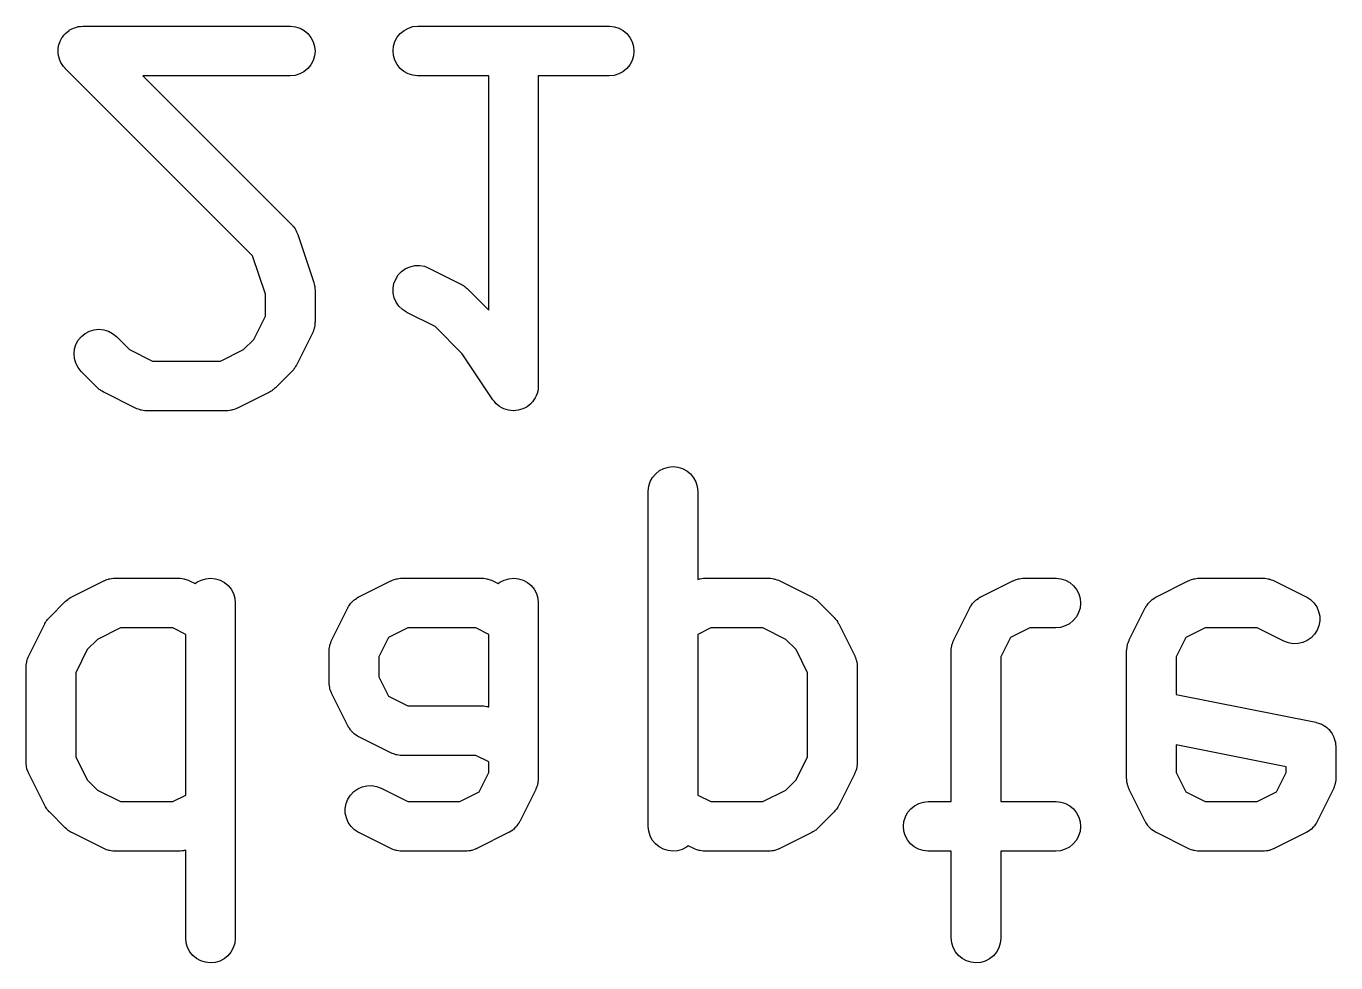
# Model space of a CAD drawing. Extents: x 0.43 to 2.76, y 0.4 to 1.03.
# Drawn here: x 1.3626 to 1.5704, y 0.5991 to 0.7477 of the extents above; entities that cross this region are included whole.
import ezdxf

# ---------------------------------------------------------------- set-up
doc = ezdxf.new("R2010")
doc.units = 0
doc.header["$MEASUREMENT"] = 0
doc.layers.add('BLACK', color=7, linetype='CONTINUOUS')

msp = doc.modelspace()

# ---------------------------------------------------------------- linework, layer by layer
at = {"layer": 'BLACK', "linetype": 'CONTINUOUS'}
for p, q in [((1.36834, 0.745958), (1.36859, 0.746254)), ((1.36859, 0.746254), (1.36882, 0.746538)), ((1.36882, 0.746538), (1.36883, 0.746542)), ((1.36883, 0.746548), (1.36913, 0.74679)), ((1.36883, 0.746542), (1.36883, 0.746548)), ((1.36913, 0.74679), (1.36942, 0.747024)), ((1.36942, 0.747027), (1.36943, 0.747031)), ((1.36942, 0.747024), (1.36942, 0.747027)), ((1.36943, 0.747031), (1.36976, 0.747207)), ((1.36976, 0.747207), (1.3701, 0.747385)), ((1.3701, 0.747387), (1.37011, 0.74739)), ((1.3701, 0.747385), (1.3701, 0.747387)), ((1.37011, 0.74739), (1.37047, 0.747497)), ((1.37047, 0.747497), (1.37083, 0.747607)), ((1.37083, 0.747607), (1.37084, 0.747607)), ((1.37084, 0.747609), (1.37122, 0.747645)), ((1.37084, 0.747607), (1.37084, 0.747609)), ((1.37122, 0.747645), (1.3716, 0.747682)), ((1.3716, 0.747682), (1.4045, 0.747682)), ((1.4045, 0.747682), (1.40455, 0.747681)), ((1.40455, 0.747681), (1.40532, 0.747596)), ((1.40532, 0.747596), (1.40605, 0.747363)), ((1.40605, 0.747363), (1.40672, 0.746993)), ((1.40672, 0.746993), (1.40731, 0.746499)), ((1.40731, 0.746499), (1.40779, 0.7459)), ((1.42148, 0.745946), (1.42197, 0.746538)), ((1.42197, 0.746538), (1.42257, 0.747024)), ((1.42257, 0.747024), (1.42325, 0.747385)), ((1.42325, 0.747385), (1.42398, 0.747607)), ((1.42398, 0.747607), (1.42475, 0.747682)), ((1.42475, 0.747682), (1.45512, 0.747682)), ((1.45512, 0.747682), (1.45517, 0.747681)), ((1.45517, 0.747681), (1.45594, 0.747596)), ((1.45594, 0.747596), (1.45667, 0.747363)), ((1.45667, 0.747363), (1.45734, 0.746993)), ((1.45734, 0.746993), (1.45793, 0.746499)), ((1.45793, 0.746499), (1.45841, 0.7459)), ((1.36766, 0.743786), (1.3677, 0.744149)), ((1.3677, 0.744149), (1.36774, 0.744536)), ((1.36774, 0.74455), (1.36785, 0.744902)), ((1.36774, 0.744543), (1.36774, 0.74455)), ((1.36774, 0.744536), (1.36774, 0.744543)), ((1.36785, 0.744902), (1.36797, 0.74527)), ((1.36797, 0.745283), (1.36815, 0.745613)), ((1.36797, 0.745276), (1.36797, 0.745283)), ((1.36797, 0.74527), (1.36797, 0.745276)), ((1.36815, 0.745613), (1.36833, 0.745946)), ((1.36833, 0.745946), (1.36834, 0.745951)), ((1.36834, 0.745951), (1.36834, 0.745958)), ((1.40779, 0.7459), (1.40815, 0.74522)), ((1.40815, 0.74522), (1.40837, 0.744482)), ((1.40837, 0.744482), (1.40844, 0.743717)), ((1.42081, 0.743772), (1.42089, 0.744536)), ((1.42089, 0.744536), (1.42112, 0.74527)), ((1.42112, 0.74527), (1.42148, 0.745946)), ((1.45841, 0.7459), (1.45877, 0.74522)), ((1.45877, 0.74522), (1.45898, 0.744482)), ((1.45898, 0.744482), (1.45905, 0.743717)), ((1.36766, 0.743779), (1.36766, 0.743786)), ((1.36766, 0.743772), (1.36766, 0.743779)), ((1.36769, 0.743387), (1.36766, 0.743772)), ((1.36773, 0.74302), (1.36769, 0.743387)), ((1.36773, 0.743014), (1.36773, 0.74302)), ((1.36773, 0.743007), (1.36773, 0.743014)), ((1.36784, 0.742645), (1.36773, 0.743007)), ((1.36794, 0.742283), (1.36784, 0.742645)), ((1.36794, 0.742276), (1.36794, 0.742283)), ((1.36795, 0.74227), (1.36794, 0.742276)), ((1.36812, 0.741941), (1.36795, 0.74227)), ((1.36829, 0.7416), (1.36812, 0.741941)), ((1.40813, 0.742219), (1.40776, 0.741543)), ((1.40835, 0.742953), (1.40813, 0.742219)), ((1.40844, 0.743717), (1.40835, 0.742953)), ((1.42088, 0.743007), (1.42081, 0.743772)), ((1.4211, 0.74227), (1.42088, 0.743007)), ((1.42145, 0.741589), (1.4211, 0.74227)), ((1.45875, 0.742219), (1.45838, 0.741543)), ((1.45897, 0.742953), (1.45875, 0.742219)), ((1.45905, 0.743717), (1.45897, 0.742953)), ((1.3683, 0.741595), (1.36829, 0.7416)), ((1.3683, 0.741589), (1.3683, 0.741595)), ((1.36854, 0.741298), (1.3683, 0.741589)), ((1.36877, 0.741), (1.36854, 0.741298)), ((1.36878, 0.740991), (1.36877, 0.741)), ((1.36878, 0.74099), (1.36878, 0.740991)), ((1.36881, 0.740961), (1.36878, 0.74099)), ((1.36878, 0.74099), (1.36878, 0.74099)), ((1.39853, 0.711247), (1.36881, 0.740961)), ((1.40526, 0.739883), (1.4045, 0.739808)), ((1.406, 0.740105), (1.40526, 0.739883)), ((1.40668, 0.740465), (1.406, 0.740105)), ((1.40727, 0.740951), (1.40668, 0.740465)), ((1.40776, 0.741543), (1.40727, 0.740951)), ((1.42193, 0.74099), (1.42145, 0.741589)), ((1.42252, 0.740496), (1.42193, 0.74099)), ((1.42319, 0.740126), (1.42252, 0.740496)), ((1.42393, 0.739894), (1.42319, 0.740126)), ((1.42469, 0.739808), (1.42393, 0.739894)), ((1.45588, 0.739883), (1.45512, 0.739808)), ((1.45662, 0.740105), (1.45588, 0.739883)), ((1.4573, 0.740465), (1.45662, 0.740105)), ((1.45789, 0.740951), (1.4573, 0.740465)), ((1.45838, 0.741543), (1.45789, 0.740951)), ((1.4045, 0.739808), (1.3811, 0.739808)), ((1.3811, 0.739808), (1.40475, 0.716157)), ((1.42475, 0.739808), (1.42469, 0.739808)), ((1.43599, 0.739808), (1.42475, 0.739808)), ((1.43599, 0.702631), (1.43599, 0.739808)), ((1.45512, 0.739808), (1.44387, 0.739808)), ((1.44387, 0.739808), (1.44387, 0.690595)), ((1.40475, 0.716157), (1.40479, 0.716118)), ((1.40479, 0.716118), (1.40486, 0.716028)), ((1.40486, 0.716028), (1.40495, 0.715948)), ((1.40495, 0.715948), (1.4051, 0.715728)), ((1.4051, 0.715728), (1.40527, 0.715518)), ((1.40527, 0.715518), (1.40532, 0.715415)), ((1.40532, 0.715415), (1.40539, 0.71532)), ((1.40539, 0.71532), (1.4055, 0.715074)), ((1.4055, 0.715074), (1.40562, 0.714836)), ((1.40562, 0.714836), (1.40566, 0.714724)), ((1.40566, 0.714724), (1.4057, 0.714618)), ((1.4057, 0.714618), (1.40823, 0.707026)), ((1.40056, 0.705142), (1.39853, 0.711247)), ((1.42165, 0.708213), (1.42218, 0.708768)), ((1.42218, 0.708768), (1.42281, 0.709209)), ((1.42281, 0.709209), (1.42351, 0.70952)), ((1.42351, 0.70952), (1.42426, 0.709688)), ((1.42426, 0.709688), (1.42503, 0.709707)), ((1.42503, 0.709707), (1.42579, 0.709577)), ((1.42579, 0.709577), (1.42651, 0.709302)), ((1.42651, 0.709302), (1.43157, 0.706771)), ((1.40823, 0.707026), (1.40825, 0.706973)), ((1.40825, 0.706973), (1.4083, 0.706757)), ((1.4083, 0.706757), (1.40836, 0.706545)), ((1.42082, 0.706094), (1.42096, 0.70685)), ((1.42096, 0.70685), (1.42124, 0.707566)), ((1.42124, 0.707566), (1.42165, 0.708213)), ((1.43157, 0.706771), (1.43162, 0.706746)), ((1.43162, 0.706746), (1.4318, 0.706626)), ((1.4318, 0.706626), (1.432, 0.706521)), ((1.40056, 0.701648), (1.40056, 0.705142)), ((1.40836, 0.706545), (1.40838, 0.706382)), ((1.40838, 0.706382), (1.40841, 0.706222)), ((1.40841, 0.706222), (1.40841, 0.706001)), ((1.40841, 0.706001), (1.40844, 0.705781)), ((1.40844, 0.705781), (1.40844, 0.700719)), ((1.42084, 0.705326), (1.42082, 0.706094)), ((1.421, 0.704575), (1.42084, 0.705326)), ((1.4213, 0.70387), (1.421, 0.704575)), ((1.432, 0.706521), (1.43212, 0.706417)), ((1.43212, 0.706417), (1.43226, 0.706328)), ((1.43226, 0.706328), (1.43242, 0.706174)), ((1.43242, 0.706174), (1.43259, 0.706034)), ((1.43259, 0.706034), (1.43599, 0.702631)), ((1.42174, 0.703238), (1.4213, 0.70387)), ((1.42229, 0.702702), (1.42174, 0.703238)), ((1.42294, 0.702284), (1.42229, 0.702702)), ((1.39873, 0.697989), (1.40056, 0.701648)), ((1.40842, 0.700433), (1.40838, 0.700168)), ((1.40843, 0.700664), (1.40842, 0.700549)), ((1.40842, 0.700549), (1.40842, 0.700433)), ((1.40844, 0.700719), (1.40843, 0.700664)), ((1.42299, 0.702259), (1.42294, 0.702284)), ((1.42748, 0.700014), (1.42299, 0.702259)), ((1.37087, 0.69787), (1.37136, 0.69846)), ((1.37136, 0.69846), (1.37196, 0.698944)), ((1.37196, 0.698944), (1.37264, 0.699302)), ((1.37264, 0.699302), (1.37338, 0.699522)), ((1.37338, 0.699522), (1.37414, 0.699594)), ((1.37414, 0.699594), (1.37491, 0.699516)), ((1.37491, 0.699516), (1.37564, 0.699292)), ((1.37564, 0.699292), (1.37632, 0.698929)), ((1.37632, 0.698929), (1.37691, 0.698441)), ((1.37691, 0.698441), (1.37899, 0.696362)), ((1.40802, 0.698958), (1.40549, 0.693896)), ((1.40806, 0.699066), (1.40802, 0.698958)), ((1.40812, 0.699168), (1.40806, 0.699066)), ((1.4082, 0.699424), (1.40812, 0.699168)), ((1.40829, 0.699676), (1.4082, 0.699424)), ((1.40831, 0.69979), (1.40829, 0.699676)), ((1.40835, 0.6999), (1.40831, 0.69979)), ((1.40838, 0.700168), (1.40835, 0.6999)), ((1.43181, 0.69568), (1.42748, 0.700014)), ((1.37019, 0.695698), (1.37027, 0.696462)), ((1.37027, 0.696462), (1.3705, 0.697195)), ((1.3705, 0.697195), (1.37087, 0.69787)), ((1.37899, 0.696362), (1.38265, 0.694532)), ((1.39345, 0.694532), (1.3971, 0.696362)), ((1.3971, 0.696362), (1.39873, 0.697989)), ((1.37026, 0.694933), (1.37019, 0.695698)), ((1.37047, 0.694195), (1.37026, 0.694933)), ((1.37083, 0.693513), (1.37047, 0.694195)), ((1.38265, 0.694532), (1.39345, 0.694532)), ((1.43666, 0.688411), (1.43181, 0.69568)), ((1.3713, 0.692912), (1.37083, 0.693513)), ((1.37134, 0.692873), (1.3713, 0.692912)), ((1.37387, 0.690342), (1.37134, 0.692873)), ((1.40475, 0.692873), (1.40222, 0.690342)), ((1.40489, 0.693044), (1.40475, 0.692873)), ((1.40505, 0.693203), (1.40489, 0.693044)), ((1.40513, 0.69334), (1.40505, 0.693203)), ((1.40524, 0.693467), (1.40513, 0.69334)), ((1.40534, 0.693662), (1.40524, 0.693467)), ((1.40546, 0.693847), (1.40534, 0.693662)), ((1.40549, 0.693896), (1.40546, 0.693847)), ((1.37404, 0.690202), (1.37387, 0.690342)), ((1.3742, 0.690048), (1.37404, 0.690202)), ((1.37434, 0.689958), (1.3742, 0.690048)), ((1.40185, 0.690014), (1.40171, 0.689926)), ((1.40201, 0.690166), (1.40185, 0.690014)), ((1.40218, 0.690304), (1.40201, 0.690166)), ((1.40222, 0.690342), (1.40218, 0.690304)), ((1.44382, 0.690155), (1.44378, 0.689783)), ((1.44387, 0.69054), (1.44382, 0.690155)), ((1.44387, 0.690595), (1.44387, 0.690547)), ((1.44387, 0.690547), (1.44387, 0.690546)), ((1.44387, 0.690546), (1.44387, 0.690546)), ((1.44387, 0.690546), (1.44387, 0.69054)), ((1.37447, 0.689854), (1.37434, 0.689958)), ((1.37466, 0.68975), (1.37447, 0.689854)), ((1.37485, 0.68963), (1.37466, 0.68975)), ((1.3749, 0.689605), (1.37485, 0.68963)), ((1.37996, 0.687074), (1.3749, 0.689605)), ((1.4012, 0.689605), (1.39614, 0.687074)), ((1.40138, 0.689722), (1.4012, 0.689605)), ((1.40158, 0.689824), (1.40138, 0.689722)), ((1.40171, 0.689926), (1.40158, 0.689824)), ((1.4369, 0.688106), (1.43666, 0.688411)), ((1.43714, 0.687821), (1.4369, 0.688106)), ((1.44295, 0.688091), (1.44269, 0.687786)), ((1.44318, 0.688371), (1.44295, 0.688091)), ((1.44336, 0.688707), (1.44318, 0.688376)), ((1.44318, 0.688376), (1.44318, 0.688374)), ((1.44318, 0.688374), (1.44318, 0.688371)), ((1.44355, 0.689044), (1.44336, 0.688707)), ((1.44366, 0.689399), (1.44355, 0.68905)), ((1.44355, 0.68905), (1.44355, 0.689047)), ((1.44355, 0.689047), (1.44355, 0.689044)), ((1.44378, 0.689777), (1.44366, 0.689399)), ((1.44378, 0.689783), (1.44378, 0.68978)), ((1.44378, 0.68978), (1.44378, 0.689777)), ((1.38007, 0.687032), (1.37996, 0.687074)), ((1.38017, 0.686976), (1.38007, 0.687032)), ((1.38043, 0.686895), (1.38017, 0.686976)), ((1.38068, 0.686799), (1.38043, 0.686895)), ((1.38079, 0.686779), (1.38068, 0.686799)), ((1.3809, 0.686744), (1.38079, 0.686779)), ((1.38117, 0.686714), (1.3809, 0.686744)), ((1.38143, 0.686668), (1.38117, 0.686714)), ((1.38155, 0.686671), (1.38143, 0.686668)), ((1.38166, 0.686658), (1.38155, 0.686671)), ((1.38172, 0.686658), (1.38166, 0.686658)), ((1.39437, 0.686658), (1.38172, 0.686658)), ((1.39449, 0.686669), (1.39437, 0.686658)), ((1.39461, 0.686665), (1.39449, 0.686669)), ((1.39487, 0.686707), (1.39461, 0.686665)), ((1.39514, 0.686733), (1.39487, 0.686707)), ((1.39525, 0.686767), (1.39514, 0.686733)), ((1.39536, 0.686785), (1.39525, 0.686767)), ((1.39562, 0.686877), (1.39536, 0.686785)), ((1.39587, 0.686955), (1.39562, 0.686877)), ((1.39598, 0.68701), (1.39587, 0.686955)), ((1.39609, 0.687049), (1.39598, 0.68701)), ((1.39614, 0.687074), (1.39609, 0.687049)), ((1.43714, 0.687819), (1.43714, 0.687821)), ((1.43714, 0.687817), (1.43714, 0.687819)), ((1.43744, 0.687568), (1.43714, 0.687817)), ((1.43773, 0.687331), (1.43744, 0.687568)), ((1.43773, 0.68733), (1.43773, 0.687331)), ((1.43773, 0.687328), (1.43773, 0.68733)), ((1.43807, 0.687147), (1.43773, 0.687328)), ((1.43841, 0.686966), (1.43807, 0.687147)), ((1.43841, 0.686965), (1.43841, 0.686966)), ((1.43841, 0.686963), (1.43841, 0.686965)), ((1.43877, 0.686853), (1.43841, 0.686963)), ((1.43914, 0.686738), (1.43877, 0.686853)), ((1.43915, 0.686737), (1.43914, 0.686738)), ((1.43914, 0.686738), (1.43914, 0.686738)), ((1.43952, 0.686699), (1.43915, 0.686737)), ((1.4399, 0.686658), (1.43952, 0.686699)), ((1.43991, 0.686658), (1.4399, 0.686658)), ((1.44029, 0.686693), (1.43991, 0.686658)), ((1.43991, 0.686658), (1.43991, 0.686658)), ((1.44067, 0.686728), (1.44029, 0.686693)), ((1.44068, 0.686729), (1.44067, 0.686729)), ((1.44067, 0.686729), (1.44067, 0.686728)), ((1.44105, 0.686839), (1.44068, 0.686729)), ((1.44141, 0.686945), (1.44105, 0.686839)), ((1.44178, 0.687141), (1.44141, 0.686947)), ((1.44141, 0.686947), (1.44141, 0.686946)), ((1.44141, 0.686946), (1.44141, 0.686945)), ((1.44209, 0.687301), (1.44178, 0.687141)), ((1.44242, 0.687568), (1.44209, 0.687304)), ((1.44209, 0.687304), (1.44209, 0.687302)), ((1.44209, 0.687302), (1.44209, 0.687301)), ((1.44269, 0.687782), (1.44242, 0.687568)), ((1.44269, 0.687786), (1.44269, 0.687784)), ((1.44269, 0.687784), (1.44269, 0.687782)), ((1.46308, 0.677157), (1.46377, 0.677513)), ((1.46377, 0.677513), (1.4645, 0.67773)), ((1.4645, 0.67773), (1.46527, 0.6778)), ((1.46527, 0.6778), (1.46603, 0.677719)), ((1.46603, 0.677719), (1.46677, 0.677492)), ((1.46162, 0.675414), (1.46199, 0.676087)), ((1.46199, 0.676087), (1.46249, 0.676676)), ((1.46249, 0.676676), (1.46308, 0.677157)), ((1.46677, 0.677492), (1.46744, 0.677127)), ((1.46744, 0.677127), (1.46803, 0.676637)), ((1.46803, 0.676637), (1.46852, 0.676041)), ((1.46852, 0.676041), (1.46888, 0.675363)), ((1.4613, 0.673918), (1.46139, 0.674681)), ((1.4613, 0.673863), (1.4613, 0.673918)), ((1.4613, 0.620713), (1.4613, 0.673863)), ((1.46139, 0.674681), (1.46162, 0.675414)), ((1.46888, 0.675363), (1.4691, 0.674627)), ((1.4691, 0.674627), (1.46918, 0.673863)), ((1.46918, 0.673863), (1.46918, 0.659907)), ((1.36984, 0.657137), (1.3749, 0.659668)), ((1.3749, 0.659668), (1.37495, 0.659692)), ((1.37495, 0.659692), (1.37506, 0.659732)), ((1.37506, 0.659732), (1.37516, 0.659786)), ((1.37516, 0.659786), (1.37542, 0.659864)), ((1.37542, 0.659864), (1.37567, 0.659957)), ((1.37567, 0.659957), (1.37578, 0.659975)), ((1.37578, 0.659975), (1.37589, 0.660008)), ((1.37589, 0.660008), (1.37616, 0.660035)), ((1.37616, 0.660035), (1.37643, 0.660076)), ((1.37643, 0.660076), (1.37654, 0.660072)), ((1.37654, 0.660072), (1.37666, 0.660083)), ((1.37666, 0.660083), (1.38678, 0.660083)), ((1.38678, 0.660083), (1.38684, 0.660083)), ((1.38684, 0.660083), (1.38695, 0.66007)), ((1.38695, 0.66007), (1.38707, 0.660073)), ((1.38707, 0.660073), (1.38733, 0.660027)), ((1.38733, 0.660027), (1.3876, 0.659997)), ((1.3876, 0.659997), (1.38771, 0.659962)), ((1.38771, 0.659962), (1.38782, 0.659943)), ((1.38782, 0.659943), (1.38808, 0.659846)), ((1.38808, 0.659846), (1.38833, 0.659765)), ((1.38833, 0.659765), (1.38843, 0.659709)), ((1.38843, 0.659709), (1.38854, 0.659668)), ((1.38854, 0.659668), (1.38942, 0.659227)), ((1.38942, 0.659227), (1.38969, 0.659441)), ((1.38969, 0.659441), (1.39037, 0.659797)), ((1.39037, 0.659797), (1.39111, 0.660014)), ((1.39111, 0.660014), (1.39187, 0.660083)), ((1.39187, 0.660083), (1.39264, 0.660003)), ((1.39264, 0.660003), (1.39337, 0.659776)), ((1.39337, 0.659776), (1.39405, 0.65941)), ((1.39405, 0.65941), (1.39464, 0.65892)), ((1.39464, 0.65892), (1.39512, 0.658325)), ((1.41539, 0.657137), (1.42045, 0.659668)), ((1.42045, 0.659668), (1.4205, 0.659692)), ((1.4205, 0.659692), (1.42061, 0.659732)), ((1.42061, 0.659732), (1.42071, 0.659786)), ((1.42071, 0.659786), (1.42097, 0.659864)), ((1.42097, 0.659864), (1.42122, 0.659957)), ((1.42122, 0.659957), (1.42134, 0.659975)), ((1.42134, 0.659975), (1.42145, 0.660008)), ((1.42145, 0.660008), (1.42172, 0.660035)), ((1.42172, 0.660035), (1.42198, 0.660076)), ((1.42198, 0.660076), (1.4221, 0.660072)), ((1.4221, 0.660072), (1.42221, 0.660083)), ((1.42221, 0.660083), (1.43487, 0.660083)), ((1.43487, 0.660083), (1.43492, 0.660083)), ((1.43492, 0.660083), (1.43504, 0.66007)), ((1.43504, 0.66007), (1.43516, 0.660073)), ((1.43516, 0.660073), (1.43542, 0.660027)), ((1.43542, 0.660027), (1.43569, 0.659997)), ((1.43569, 0.659997), (1.4358, 0.659962)), ((1.4358, 0.659962), (1.43591, 0.659943)), ((1.43591, 0.659943), (1.43616, 0.659846)), ((1.43616, 0.659846), (1.43642, 0.659765)), ((1.43642, 0.659765), (1.43652, 0.659709)), ((1.43652, 0.659709), (1.43663, 0.659668)), ((1.43663, 0.659668), (1.43751, 0.659227)), ((1.43751, 0.659227), (1.43778, 0.659441)), ((1.43778, 0.659441), (1.43846, 0.659797)), ((1.43846, 0.659797), (1.43919, 0.660014)), ((1.43919, 0.660014), (1.43996, 0.660083)), ((1.43996, 0.660083), (1.44072, 0.660003)), ((1.44072, 0.660003), (1.44146, 0.659776)), ((1.44146, 0.659776), (1.44213, 0.65941)), ((1.44213, 0.65941), (1.44272, 0.65892)), ((1.44272, 0.65892), (1.44321, 0.658325)), ((1.46918, 0.659907), (1.46931, 0.659957)), ((1.46931, 0.659957), (1.46943, 0.659975)), ((1.46943, 0.659975), (1.46954, 0.660008)), ((1.46954, 0.660008), (1.46981, 0.660035)), ((1.46981, 0.660035), (1.47007, 0.660076)), ((1.47007, 0.660076), (1.47019, 0.660072)), ((1.47019, 0.660072), (1.4703, 0.660083)), ((1.4703, 0.660083), (1.48043, 0.660083)), ((1.48043, 0.660083), (1.48048, 0.660083)), ((1.48048, 0.660083), (1.4806, 0.66007)), ((1.4806, 0.66007), (1.48071, 0.660073)), ((1.48071, 0.660073), (1.48098, 0.660027)), ((1.48098, 0.660027), (1.48124, 0.659997)), ((1.48124, 0.659997), (1.48136, 0.659962)), ((1.48136, 0.659962), (1.48147, 0.659943)), ((1.48147, 0.659943), (1.48172, 0.659846)), ((1.48172, 0.659846), (1.48198, 0.659765)), ((1.48198, 0.659765), (1.48208, 0.659709)), ((1.48208, 0.659709), (1.48219, 0.659668)), ((1.48219, 0.659668), (1.48725, 0.657137)), ((1.5141, 0.657137), (1.51916, 0.659668)), ((1.51916, 0.659668), (1.51921, 0.659692)), ((1.51921, 0.659692), (1.51932, 0.659732)), ((1.51932, 0.659732), (1.51942, 0.659786)), ((1.51942, 0.659786), (1.51968, 0.659864)), ((1.51968, 0.659864), (1.51993, 0.659957)), ((1.51993, 0.659957), (1.52005, 0.659975)), ((1.52005, 0.659975), (1.52016, 0.660008)), ((1.52016, 0.660008), (1.52042, 0.660035)), ((1.52042, 0.660035), (1.52069, 0.660076)), ((1.52069, 0.660076), (1.52081, 0.660072)), ((1.52081, 0.660072), (1.52092, 0.660083)), ((1.52092, 0.660083), (1.52598, 0.660083)), ((1.52598, 0.660083), (1.52604, 0.660083)), ((1.52604, 0.660083), (1.5268, 0.659997)), ((1.5268, 0.659997), (1.52753, 0.659765)), ((1.52753, 0.659765), (1.52821, 0.659395)), ((1.52821, 0.659395), (1.5288, 0.658901)), ((1.5288, 0.658901), (1.52928, 0.658302)), ((1.54194, 0.657137), (1.547, 0.659668)), ((1.547, 0.659668), (1.54705, 0.659692)), ((1.54705, 0.659692), (1.54716, 0.659732)), ((1.54716, 0.659732), (1.54726, 0.659786)), ((1.54726, 0.659786), (1.54752, 0.659864)), ((1.54752, 0.659864), (1.54777, 0.659957)), ((1.54777, 0.659957), (1.54789, 0.659975)), ((1.54789, 0.659975), (1.548, 0.660008)), ((1.548, 0.660008), (1.54826, 0.660035)), ((1.54826, 0.660035), (1.54853, 0.660076)), ((1.54853, 0.660076), (1.54865, 0.660072)), ((1.54865, 0.660072), (1.54876, 0.660083)), ((1.54876, 0.660083), (1.55889, 0.660083)), ((1.55889, 0.660083), (1.55894, 0.660083)), ((1.55894, 0.660083), (1.55906, 0.66007)), ((1.55906, 0.66007), (1.55917, 0.660073)), ((1.55917, 0.660073), (1.55944, 0.660027)), ((1.55944, 0.660027), (1.5597, 0.659997)), ((1.5597, 0.659997), (1.55981, 0.659962)), ((1.55981, 0.659962), (1.55993, 0.659943)), ((1.55993, 0.659943), (1.56018, 0.659846)), ((1.56018, 0.659846), (1.56044, 0.659765)), ((1.56044, 0.659765), (1.56054, 0.659709)), ((1.56054, 0.659709), (1.56065, 0.659668)), ((1.56065, 0.659668), (1.56571, 0.657137)), ((1.36902, 0.656576), (1.36919, 0.656728)), ((1.36919, 0.656728), (1.36932, 0.656815)), ((1.36932, 0.656815), (1.36945, 0.656917)), ((1.36945, 0.656917), (1.36965, 0.657019)), ((1.36965, 0.657019), (1.36984, 0.657137)), ((1.39512, 0.658325), (1.39548, 0.657647)), ((1.39548, 0.657647), (1.39571, 0.656911)), ((1.39571, 0.656911), (1.39578, 0.656146)), ((1.41468, 0.656669), (1.41474, 0.656728)), ((1.41474, 0.656728), (1.415, 0.656887)), ((1.415, 0.656887), (1.41524, 0.657058)), ((1.41524, 0.657058), (1.41532, 0.657091)), ((1.41532, 0.657091), (1.41539, 0.657137)), ((1.44321, 0.658325), (1.44357, 0.657647)), ((1.44357, 0.657647), (1.44379, 0.656911)), ((1.44379, 0.656911), (1.44387, 0.656146)), ((1.48725, 0.657137), (1.4873, 0.657112)), ((1.4873, 0.657112), (1.48748, 0.656992)), ((1.48748, 0.656992), (1.48768, 0.656887)), ((1.48768, 0.656887), (1.48781, 0.656783)), ((1.48781, 0.656783), (1.48794, 0.656694)), ((1.51339, 0.656669), (1.51345, 0.656728)), ((1.51345, 0.656728), (1.5137, 0.656887)), ((1.5137, 0.656887), (1.51395, 0.657058)), ((1.51395, 0.657058), (1.51403, 0.657091)), ((1.51403, 0.657091), (1.5141, 0.657137)), ((1.52928, 0.658302), (1.52963, 0.657621)), ((1.52963, 0.657621), (1.52985, 0.656884)), ((1.52985, 0.656884), (1.52992, 0.656119)), ((1.54123, 0.656669), (1.54129, 0.656728)), ((1.54129, 0.656728), (1.54154, 0.656887)), ((1.54154, 0.656887), (1.54179, 0.657058)), ((1.54179, 0.657058), (1.54187, 0.657091)), ((1.54187, 0.657091), (1.54194, 0.657137)), ((1.56571, 0.657137), (1.56576, 0.657112)), ((1.56576, 0.657112), (1.5664, 0.656694)), ((1.36628, 0.653868), (1.36881, 0.656399)), ((1.36881, 0.656399), (1.36885, 0.656438)), ((1.36885, 0.656438), (1.36902, 0.656576)), ((1.39578, 0.656146), (1.39578, 0.602997)), ((1.4111, 0.650314), (1.41363, 0.655376)), ((1.41363, 0.655376), (1.41366, 0.655425)), ((1.41366, 0.655425), (1.4137, 0.655496)), ((1.4137, 0.655496), (1.41374, 0.655574)), ((1.41374, 0.655574), (1.41391, 0.655818)), ((1.41391, 0.655818), (1.41407, 0.65607)), ((1.41407, 0.65607), (1.41413, 0.656131)), ((1.41413, 0.656131), (1.41418, 0.6562)), ((1.41418, 0.6562), (1.4144, 0.656406)), ((1.4144, 0.656406), (1.41461, 0.656621)), ((1.41461, 0.656621), (1.41468, 0.656669)), ((1.44387, 0.656146), (1.44387, 0.628306)), ((1.48794, 0.656694), (1.4881, 0.65654)), ((1.4881, 0.65654), (1.48827, 0.656399)), ((1.48827, 0.656399), (1.4908, 0.653868)), ((1.50981, 0.650314), (1.51234, 0.655376)), ((1.51234, 0.655376), (1.51236, 0.655425)), ((1.51236, 0.655425), (1.51241, 0.655496)), ((1.51241, 0.655496), (1.51244, 0.655574)), ((1.51244, 0.655574), (1.51262, 0.655818)), ((1.51262, 0.655818), (1.51278, 0.65607)), ((1.51278, 0.65607), (1.51284, 0.656131)), ((1.51284, 0.656131), (1.51289, 0.6562)), ((1.51289, 0.6562), (1.51311, 0.656406)), ((1.51311, 0.656406), (1.51332, 0.656621)), ((1.51332, 0.656621), (1.51339, 0.656669)), ((1.52984, 0.655355), (1.52961, 0.654621)), ((1.52992, 0.656119), (1.52984, 0.655355)), ((1.53765, 0.650314), (1.54018, 0.655376)), ((1.54018, 0.655376), (1.5402, 0.655425)), ((1.5402, 0.655425), (1.54025, 0.655496)), ((1.54025, 0.655496), (1.54028, 0.655574)), ((1.54028, 0.655574), (1.54046, 0.655818)), ((1.54046, 0.655818), (1.54062, 0.65607)), ((1.54062, 0.65607), (1.54068, 0.656131)), ((1.54068, 0.656131), (1.54073, 0.6562)), ((1.54073, 0.6562), (1.54095, 0.656406)), ((1.54095, 0.656406), (1.54116, 0.656621)), ((1.54116, 0.656621), (1.54123, 0.656669)), ((1.5664, 0.656694), (1.56695, 0.656158)), ((1.56695, 0.656158), (1.56739, 0.655526)), ((1.56739, 0.655526), (1.56769, 0.654821)), ((1.56769, 0.654821), (1.56786, 0.65407)), ((1.36301, 0.647783), (1.36554, 0.652845)), ((1.36554, 0.652845), (1.36557, 0.652894)), ((1.36557, 0.652894), (1.36569, 0.653079)), ((1.36569, 0.653079), (1.36579, 0.653275)), ((1.36579, 0.653275), (1.3659, 0.653401)), ((1.3659, 0.653401), (1.36599, 0.653539)), ((1.36599, 0.653539), (1.36614, 0.653697)), ((1.36614, 0.653697), (1.36628, 0.653868)), ((1.4908, 0.653868), (1.49084, 0.653829)), ((1.49084, 0.653829), (1.49098, 0.653657)), ((1.49098, 0.653657), (1.49113, 0.653496)), ((1.49113, 0.653496), (1.49122, 0.653357)), ((1.49122, 0.653357), (1.49132, 0.653229)), ((1.49132, 0.653229), (1.49142, 0.653032)), ((1.49142, 0.653032), (1.49154, 0.652845)), ((1.49154, 0.652845), (1.49407, 0.647783)), ((1.52816, 0.652867), (1.52748, 0.652506)), ((1.52876, 0.653353), (1.52816, 0.652867)), ((1.52925, 0.653945), (1.52876, 0.653353)), ((1.52961, 0.654621), (1.52925, 0.653945)), ((1.56787, 0.653302), (1.56774, 0.652546)), ((1.56786, 0.65407), (1.56787, 0.653302)), ((1.37759, 0.652209), (1.37393, 0.65038)), ((1.38585, 0.652209), (1.37759, 0.652209)), ((1.38791, 0.651182), (1.38585, 0.652209)), ((1.38791, 0.625677), (1.38791, 0.651182)), ((1.42009, 0.650681), (1.41856, 0.647624)), ((1.42314, 0.652209), (1.42009, 0.650681)), ((1.43394, 0.652209), (1.42314, 0.652209)), ((1.43599, 0.651182), (1.43394, 0.652209)), ((1.43599, 0.639664), (1.43599, 0.651182)), ((1.47123, 0.652209), (1.46918, 0.651182)), ((1.46918, 0.651182), (1.46918, 0.625677)), ((1.4795, 0.652209), (1.47123, 0.652209)), ((1.48316, 0.65038), (1.4795, 0.652209)), ((1.51879, 0.650681), (1.51727, 0.647624)), ((1.52185, 0.652209), (1.51879, 0.650681)), ((1.52598, 0.652209), (1.52185, 0.652209)), ((1.52675, 0.652284), (1.52598, 0.652209)), ((1.52748, 0.652506), (1.52675, 0.652284)), ((1.54663, 0.650681), (1.54511, 0.647624)), ((1.54969, 0.652209), (1.54663, 0.650681)), ((1.55796, 0.652209), (1.54969, 0.652209)), ((1.56219, 0.650094), (1.55796, 0.652209)), ((1.56651, 0.650628), (1.56588, 0.650187)), ((1.56704, 0.651183), (1.56651, 0.650628)), ((1.56746, 0.65183), (1.56704, 0.651183)), ((1.56774, 0.652546), (1.56746, 0.65183)), ((1.3723, 0.648752), (1.37047, 0.645093)), ((1.37393, 0.65038), (1.3723, 0.648752)), ((1.41069, 0.648608), (1.4107, 0.648724)), ((1.41069, 0.648553), (1.41069, 0.648608)), ((1.41069, 0.643492), (1.41069, 0.648553)), ((1.4107, 0.648839), (1.41074, 0.649105)), ((1.4107, 0.648724), (1.4107, 0.648839)), ((1.41074, 0.649105), (1.41077, 0.649372)), ((1.41077, 0.649372), (1.41081, 0.649482)), ((1.41081, 0.649482), (1.41083, 0.649597)), ((1.41083, 0.649597), (1.41092, 0.649848)), ((1.41092, 0.649848), (1.411, 0.650104)), ((1.411, 0.650104), (1.41106, 0.650206)), ((1.41106, 0.650206), (1.4111, 0.650314)), ((1.48478, 0.648752), (1.48316, 0.65038)), ((1.48661, 0.645093), (1.48478, 0.648752)), ((1.50939, 0.648608), (1.5094, 0.648724)), ((1.50939, 0.648553), (1.50939, 0.648608)), ((1.50939, 0.62465), (1.50939, 0.648553)), ((1.5094, 0.648839), (1.50945, 0.649105)), ((1.5094, 0.648724), (1.5094, 0.648839)), ((1.50945, 0.649105), (1.50948, 0.649372)), ((1.50948, 0.649372), (1.50951, 0.649482)), ((1.50951, 0.649482), (1.50953, 0.649597)), ((1.50953, 0.649597), (1.50963, 0.649848)), ((1.50963, 0.649848), (1.50971, 0.650104)), ((1.50971, 0.650104), (1.50977, 0.650206)), ((1.50977, 0.650206), (1.50981, 0.650314)), ((1.53723, 0.648608), (1.53724, 0.648724)), ((1.53723, 0.648553), (1.53723, 0.648608)), ((1.53723, 0.628306), (1.53723, 0.648553)), ((1.53724, 0.648839), (1.53729, 0.649105)), ((1.53724, 0.648724), (1.53724, 0.648839)), ((1.53729, 0.649105), (1.53732, 0.649372)), ((1.53732, 0.649372), (1.53735, 0.649482)), ((1.53735, 0.649482), (1.53737, 0.649597)), ((1.53737, 0.649597), (1.53747, 0.649848)), ((1.53747, 0.649848), (1.53755, 0.650104)), ((1.53755, 0.650104), (1.53761, 0.650206)), ((1.53761, 0.650206), (1.53765, 0.650314)), ((1.5629, 0.649819), (1.56219, 0.650094)), ((1.56366, 0.649689), (1.5629, 0.649819)), ((1.56443, 0.649708), (1.56366, 0.649689)), ((1.56518, 0.649876), (1.56443, 0.649708)), ((1.56588, 0.650187), (1.56518, 0.649876)), ((1.36261, 0.646309), (1.36265, 0.646574)), ((1.36265, 0.646574), (1.36268, 0.646841)), ((1.36268, 0.646841), (1.36272, 0.646951)), ((1.36272, 0.646951), (1.36274, 0.647066)), ((1.36274, 0.647066), (1.36283, 0.647317)), ((1.36283, 0.647317), (1.36292, 0.647573)), ((1.36292, 0.647573), (1.36297, 0.647675)), ((1.36297, 0.647675), (1.36301, 0.647783)), ((1.41856, 0.647624), (1.41856, 0.644421)), ((1.49407, 0.647783), (1.4941, 0.647734)), ((1.4941, 0.647734), (1.49414, 0.647625)), ((1.49414, 0.647625), (1.49419, 0.647523)), ((1.49419, 0.647523), (1.49427, 0.647265)), ((1.49427, 0.647265), (1.49436, 0.647013)), ((1.49436, 0.647013), (1.49438, 0.646898)), ((1.49438, 0.646898), (1.49441, 0.646787)), ((1.49441, 0.646787), (1.49444, 0.646519)), ((1.49444, 0.646519), (1.49448, 0.646254)), ((1.51727, 0.647624), (1.51727, 0.62465)), ((1.54511, 0.647624), (1.54511, 0.641657)), ((1.3626, 0.646077), (1.36261, 0.646193)), ((1.3626, 0.646023), (1.3626, 0.646077)), ((1.3626, 0.630837), (1.3626, 0.646023)), ((1.36261, 0.646193), (1.36261, 0.646309)), ((1.37047, 0.645093), (1.37047, 0.631766)), ((1.41856, 0.644421), (1.42009, 0.641364)), ((1.48661, 0.631766), (1.48661, 0.645093)), ((1.49448, 0.646254), (1.49448, 0.646138)), ((1.49448, 0.646138), (1.49449, 0.646023)), ((1.49449, 0.646023), (1.49449, 0.630837)), ((1.4107, 0.643376), (1.41069, 0.643492)), ((1.41069, 0.64326), (1.4107, 0.643376)), ((1.41073, 0.642995), (1.41069, 0.64326)), ((1.41076, 0.642727), (1.41073, 0.642995)), ((1.41079, 0.642616), (1.41076, 0.642727)), ((1.41081, 0.642501), (1.41079, 0.642616)), ((1.4109, 0.642249), (1.41081, 0.642501)), ((1.41098, 0.641991), (1.4109, 0.642249)), ((1.41104, 0.641889), (1.41098, 0.641991)), ((1.41108, 0.64178), (1.41104, 0.641889)), ((1.4111, 0.641731), (1.41108, 0.64178)), ((1.41363, 0.636669), (1.4111, 0.641731)), ((1.42009, 0.641364), (1.42314, 0.639836)), ((1.54511, 0.641657), (1.56725, 0.637228)), ((1.42314, 0.639836), (1.43487, 0.639836)), ((1.43487, 0.639836), (1.43492, 0.639835)), ((1.43492, 0.639835), (1.43504, 0.639822)), ((1.43504, 0.639822), (1.43516, 0.639825)), ((1.43516, 0.639825), (1.43542, 0.63978)), ((1.43542, 0.63978), (1.43569, 0.63975)), ((1.43569, 0.63975), (1.4358, 0.639715)), ((1.4358, 0.639715), (1.43591, 0.639695)), ((1.43591, 0.639695), (1.43599, 0.639664)), ((1.41368, 0.636597), (1.41363, 0.636669)), ((1.41371, 0.636519), (1.41368, 0.636597)), ((1.41388, 0.636273), (1.41371, 0.636519)), ((1.41404, 0.636019), (1.41388, 0.636273)), ((1.4141, 0.635957), (1.41404, 0.636019)), ((1.41415, 0.635887), (1.4141, 0.635957)), ((1.56725, 0.637228), (1.56727, 0.637225)), ((1.56727, 0.637225), (1.56727, 0.637224)), ((1.56727, 0.637224), (1.56727, 0.637224)), ((1.56727, 0.637224), (1.5673, 0.637217)), ((1.5673, 0.637217), (1.56765, 0.637106)), ((1.56765, 0.637106), (1.568, 0.636997)), ((1.568, 0.636997), (1.56802, 0.636989)), ((1.56802, 0.636989), (1.56804, 0.636984)), ((1.56804, 0.636984), (1.56836, 0.636806)), ((1.56836, 0.636806), (1.56868, 0.636632)), ((1.56868, 0.636632), (1.56869, 0.636621)), ((1.56869, 0.636621), (1.56871, 0.636612)), ((1.56871, 0.636612), (1.56899, 0.636375)), ((1.56899, 0.636375), (1.56927, 0.636142)), ((1.56927, 0.636142), (1.56928, 0.636128)), ((1.56928, 0.636128), (1.5693, 0.636117)), ((1.5693, 0.636117), (1.56952, 0.635832)), ((1.41436, 0.635678), (1.41415, 0.635887)), ((1.41457, 0.63546), (1.41436, 0.635678)), ((1.41464, 0.635411), (1.41457, 0.63546)), ((1.4147, 0.635351), (1.41464, 0.635411)), ((1.41495, 0.635188), (1.4147, 0.635351)), ((1.41519, 0.635015), (1.41495, 0.635188)), ((1.41527, 0.63498), (1.41519, 0.635015)), ((1.41534, 0.634933), (1.41527, 0.63498)), ((1.41539, 0.634908), (1.41534, 0.634933)), ((1.42045, 0.632377), (1.41539, 0.634908)), ((1.56952, 0.635832), (1.56976, 0.635547)), ((1.56976, 0.635547), (1.56977, 0.635531)), ((1.56977, 0.635531), (1.56978, 0.635517)), ((1.56978, 0.635517), (1.56994, 0.635196)), ((1.56994, 0.635196), (1.57012, 0.634868)), ((1.57012, 0.634868), (1.57012, 0.634851)), ((1.57012, 0.634851), (1.57013, 0.634836)), ((1.57013, 0.634836), (1.57023, 0.634489)), ((1.57023, 0.634489), (1.57034, 0.634133)), ((1.57034, 0.634133), (1.57034, 0.634115)), ((1.57034, 0.634115), (1.57035, 0.634098)), ((1.57035, 0.634098), (1.57038, 0.633735)), ((1.42056, 0.632336), (1.42045, 0.632377)), ((1.42066, 0.63228), (1.42056, 0.632336)), ((1.42092, 0.632199), (1.42066, 0.63228)), ((1.42117, 0.632102), (1.42092, 0.632199)), ((1.42129, 0.632083), (1.42117, 0.632102)), ((1.4214, 0.632048), (1.42129, 0.632083)), ((1.42166, 0.632018), (1.4214, 0.632048)), ((1.42193, 0.631972), (1.42166, 0.632018)), ((1.42204, 0.631975), (1.42193, 0.631972)), ((1.42216, 0.631962), (1.42204, 0.631975)), ((1.42221, 0.631962), (1.42216, 0.631962)), ((1.43394, 0.631962), (1.42221, 0.631962)), ((1.43599, 0.630935), (1.43394, 0.631962)), ((1.56254, 0.63014), (1.54511, 0.633627)), ((1.54511, 0.633627), (1.54511, 0.629235)), ((1.57038, 0.633735), (1.57042, 0.633368)), ((1.57042, 0.633368), (1.57042, 0.628306)), ((1.36261, 0.630722), (1.3626, 0.630837)), ((1.3626, 0.630606), (1.36261, 0.630722)), ((1.36265, 0.63034), (1.3626, 0.630606)), ((1.36267, 0.630072), (1.36265, 0.63034)), ((1.36271, 0.629961), (1.36267, 0.630072)), ((1.36272, 0.629847), (1.36271, 0.629961)), ((1.36282, 0.629595), (1.36272, 0.629847)), ((1.37047, 0.631766), (1.3723, 0.628107)), ((1.43599, 0.629235), (1.43599, 0.630935)), ((1.48478, 0.628107), (1.48661, 0.631766)), ((1.49435, 0.629794), (1.49425, 0.629542)), ((1.49437, 0.629908), (1.49435, 0.629794)), ((1.4944, 0.630018), (1.49437, 0.629908)), ((1.49443, 0.630286), (1.4944, 0.630018)), ((1.49448, 0.630551), (1.49443, 0.630286)), ((1.49449, 0.630782), (1.49447, 0.630667)), ((1.49447, 0.630667), (1.49448, 0.630551)), ((1.49449, 0.630837), (1.49449, 0.630782)), ((1.56254, 0.629235), (1.56254, 0.63014)), ((1.36289, 0.629337), (1.36282, 0.629595)), ((1.36295, 0.629234), (1.36289, 0.629337)), ((1.36299, 0.629126), (1.36295, 0.629234)), ((1.36301, 0.629076), (1.36299, 0.629126)), ((1.36554, 0.624014), (1.36301, 0.629076)), ((1.3723, 0.628107), (1.37393, 0.62648)), ((1.43447, 0.626179), (1.43599, 0.629235)), ((1.44381, 0.627755), (1.44378, 0.627487)), ((1.44386, 0.62802), (1.44381, 0.627755)), ((1.44387, 0.628251), (1.44386, 0.628136)), ((1.44386, 0.628136), (1.44386, 0.62802)), ((1.44387, 0.628306), (1.44387, 0.628251)), ((1.48316, 0.62648), (1.48478, 0.628107)), ((1.49407, 0.629076), (1.49154, 0.624014)), ((1.49411, 0.629184), (1.49407, 0.629076)), ((1.49417, 0.629286), (1.49411, 0.629184)), ((1.49425, 0.629542), (1.49417, 0.629286)), ((1.53724, 0.628191), (1.53723, 0.628306)), ((1.53724, 0.628075), (1.53724, 0.628191)), ((1.53728, 0.627809), (1.53724, 0.628075)), ((1.53731, 0.627541), (1.53728, 0.627809)), ((1.54511, 0.629235), (1.54663, 0.626179)), ((1.56101, 0.626179), (1.56254, 0.629235)), ((1.57036, 0.627755), (1.57033, 0.627487)), ((1.5704, 0.62802), (1.57036, 0.627755)), ((1.57041, 0.628251), (1.5704, 0.628136)), ((1.5704, 0.628136), (1.5704, 0.62802)), ((1.57042, 0.628306), (1.57041, 0.628251)), ((1.37393, 0.62648), (1.37759, 0.62465)), ((1.38585, 0.62465), (1.38791, 0.625677)), ((1.41364, 0.625029), (1.41406, 0.625677)), ((1.41406, 0.625677), (1.41459, 0.626232)), ((1.41459, 0.626232), (1.41522, 0.626673)), ((1.41522, 0.626673), (1.41592, 0.626983)), ((1.41592, 0.626983), (1.41667, 0.627151)), ((1.41667, 0.627151), (1.41744, 0.627171)), ((1.41744, 0.627171), (1.4182, 0.62704)), ((1.4182, 0.62704), (1.41891, 0.626765)), ((1.41891, 0.626765), (1.42314, 0.62465)), ((1.43141, 0.62465), (1.43447, 0.626179)), ((1.44345, 0.626545), (1.44092, 0.621483)), ((1.44349, 0.626653), (1.44345, 0.626545)), ((1.44355, 0.626755), (1.44349, 0.626653)), ((1.44363, 0.627012), (1.44355, 0.626755)), ((1.44373, 0.627263), (1.44363, 0.627012)), ((1.44375, 0.627377), (1.44373, 0.627263)), ((1.44378, 0.627487), (1.44375, 0.627377)), ((1.46918, 0.625677), (1.47123, 0.62465)), ((1.4795, 0.62465), (1.48316, 0.62648)), ((1.53734, 0.62743), (1.53731, 0.627541)), ((1.53736, 0.627316), (1.53734, 0.62743)), ((1.53745, 0.627064), (1.53736, 0.627316)), ((1.53753, 0.626806), (1.53745, 0.627064)), ((1.53758, 0.626703), (1.53753, 0.626806)), ((1.53762, 0.626595), (1.53758, 0.626703)), ((1.53765, 0.626545), (1.53762, 0.626595)), ((1.54018, 0.621483), (1.53765, 0.626545)), ((1.54663, 0.626179), (1.54969, 0.62465)), ((1.55796, 0.62465), (1.56101, 0.626179)), ((1.57, 0.626545), (1.56747, 0.621483)), ((1.57004, 0.626653), (1.57, 0.626545)), ((1.5701, 0.626755), (1.57004, 0.626653)), ((1.57018, 0.627012), (1.5701, 0.626755)), ((1.57027, 0.627263), (1.57018, 0.627012)), ((1.57029, 0.627377), (1.57027, 0.627263)), ((1.57033, 0.627487), (1.57029, 0.627377)), ((1.36566, 0.623827), (1.36554, 0.624014)), ((1.36576, 0.623631), (1.36566, 0.623827)), ((1.36587, 0.623502), (1.36576, 0.623631)), ((1.36595, 0.623364), (1.36587, 0.623502)), ((1.37759, 0.62465), (1.38585, 0.62465)), ((1.41323, 0.623557), (1.41336, 0.624314)), ((1.41324, 0.622789), (1.41323, 0.623557)), ((1.41336, 0.624314), (1.41364, 0.625029)), ((1.42314, 0.62465), (1.43141, 0.62465)), ((1.47123, 0.62465), (1.4795, 0.62465)), ((1.49129, 0.623585), (1.49119, 0.623458)), ((1.4914, 0.62378), (1.49129, 0.623585)), ((1.49152, 0.623965), (1.4914, 0.62378)), ((1.49154, 0.624014), (1.49152, 0.623965)), ((1.50247, 0.622915), (1.50296, 0.623507)), ((1.50296, 0.623507), (1.50356, 0.623992)), ((1.50356, 0.623992), (1.50424, 0.624353)), ((1.50424, 0.624353), (1.50497, 0.624575)), ((1.50497, 0.624575), (1.50574, 0.62465)), ((1.50574, 0.62465), (1.50939, 0.62465)), ((1.51727, 0.62465), (1.52598, 0.62465)), ((1.52598, 0.62465), (1.52604, 0.62465)), ((1.52604, 0.62465), (1.5268, 0.624564)), ((1.5268, 0.624564), (1.52753, 0.624332)), ((1.52753, 0.624332), (1.52821, 0.623962)), ((1.52821, 0.623962), (1.5288, 0.623468)), ((1.5288, 0.623468), (1.52928, 0.622869)), ((1.54969, 0.62465), (1.55796, 0.62465)), ((1.3661, 0.623203), (1.36595, 0.623364)), ((1.36624, 0.62303), (1.3661, 0.623203)), ((1.36628, 0.622991), (1.36624, 0.62303)), ((1.36881, 0.62046), (1.36628, 0.622991)), ((1.41341, 0.622038), (1.41324, 0.622789)), ((1.41371, 0.621333), (1.41341, 0.622038)), ((1.4409, 0.621434), (1.44085, 0.621363)), ((1.44092, 0.621483), (1.4409, 0.621434)), ((1.4908, 0.622991), (1.48827, 0.62046)), ((1.49094, 0.623162), (1.4908, 0.622991)), ((1.4911, 0.623321), (1.49094, 0.623162)), ((1.49119, 0.623458), (1.4911, 0.623321)), ((1.5018, 0.620741), (1.50188, 0.621505)), ((1.50188, 0.621505), (1.50211, 0.622239)), ((1.50211, 0.622239), (1.50247, 0.622915)), ((1.52928, 0.622869), (1.52963, 0.622188)), ((1.52963, 0.622188), (1.52985, 0.621451)), ((1.52985, 0.621451), (1.52992, 0.620686)), ((1.54022, 0.621411), (1.54018, 0.621483)), ((1.54026, 0.621333), (1.54022, 0.621411)), ((1.56744, 0.621434), (1.5674, 0.621363)), ((1.56747, 0.621483), (1.56744, 0.621434)), ((1.36898, 0.62032), (1.36881, 0.62046)), ((1.36914, 0.620166), (1.36898, 0.62032)), ((1.36928, 0.620077), (1.36914, 0.620166)), ((1.36941, 0.619973), (1.36928, 0.620077)), ((1.3696, 0.619868), (1.36941, 0.619973)), ((1.36979, 0.619748), (1.3696, 0.619868)), ((1.36984, 0.619723), (1.36979, 0.619748)), ((1.3749, 0.617192), (1.36984, 0.619723)), ((1.41415, 0.620701), (1.41371, 0.621333)), ((1.4147, 0.620166), (1.41415, 0.620701)), ((1.41534, 0.619748), (1.4147, 0.620166)), ((1.41539, 0.619723), (1.41534, 0.619748)), ((1.42045, 0.617192), (1.41539, 0.619723)), ((1.43916, 0.619723), (1.4341, 0.617192)), ((1.43923, 0.619768), (1.43916, 0.619723)), ((1.43931, 0.619802), (1.43923, 0.619768)), ((1.43956, 0.619972), (1.43931, 0.619802)), ((1.43981, 0.620132), (1.43956, 0.619972)), ((1.43987, 0.62019), (1.43981, 0.620132)), ((1.43994, 0.620239), (1.43987, 0.62019)), ((1.44015, 0.620453), (1.43994, 0.620239)), ((1.44037, 0.620659), (1.44015, 0.620453)), ((1.44042, 0.620729), (1.44037, 0.620659)), ((1.44048, 0.62079), (1.44042, 0.620729)), ((1.44064, 0.621041), (1.44048, 0.62079)), ((1.44082, 0.621285), (1.44064, 0.621041)), ((1.44085, 0.621363), (1.44082, 0.621285)), ((1.46138, 0.619949), (1.4613, 0.620713)), ((1.4616, 0.619213), (1.46138, 0.619949)), ((1.48725, 0.619723), (1.48219, 0.617192)), ((1.48744, 0.61984), (1.48725, 0.619723)), ((1.48763, 0.619942), (1.48744, 0.61984)), ((1.48776, 0.620045), (1.48763, 0.619942)), ((1.4879, 0.620132), (1.48776, 0.620045)), ((1.48806, 0.620284), (1.4879, 0.620132)), ((1.48823, 0.620422), (1.48806, 0.620284)), ((1.48827, 0.62046), (1.48823, 0.620422)), ((1.50187, 0.619975), (1.5018, 0.620741)), ((1.50209, 0.619238), (1.50187, 0.619975)), ((1.52984, 0.619922), (1.52961, 0.619188)), ((1.52992, 0.620686), (1.52984, 0.619922)), ((1.54043, 0.621087), (1.54026, 0.621333)), ((1.54059, 0.620833), (1.54043, 0.621087)), ((1.54065, 0.620771), (1.54059, 0.620833)), ((1.54069, 0.620701), (1.54065, 0.620771)), ((1.54091, 0.620492), (1.54069, 0.620701)), ((1.54111, 0.620274), (1.54091, 0.620492)), ((1.54118, 0.620225), (1.54111, 0.620274)), ((1.54125, 0.620166), (1.54118, 0.620225)), ((1.5415, 0.620002), (1.54125, 0.620166)), ((1.54174, 0.619829), (1.5415, 0.620002)), ((1.54182, 0.619794), (1.54174, 0.619829)), ((1.54189, 0.619748), (1.54182, 0.619794)), ((1.54194, 0.619723), (1.54189, 0.619748)), ((1.547, 0.617192), (1.54194, 0.619723)), ((1.56571, 0.619723), (1.56065, 0.617192)), ((1.56578, 0.619768), (1.56571, 0.619723)), ((1.56586, 0.619802), (1.56578, 0.619768)), ((1.5661, 0.619972), (1.56586, 0.619802)), ((1.56636, 0.620132), (1.5661, 0.619972)), ((1.56642, 0.62019), (1.56636, 0.620132)), ((1.56649, 0.620239), (1.56642, 0.62019)), ((1.5667, 0.620454), (1.56649, 0.620239)), ((1.56692, 0.620659), (1.5667, 0.620454)), ((1.56697, 0.620729), (1.56692, 0.620659)), ((1.56703, 0.62079), (1.56697, 0.620729)), ((1.56719, 0.621042), (1.56703, 0.62079)), ((1.56736, 0.621285), (1.56719, 0.621042)), ((1.5674, 0.621363), (1.56736, 0.621285)), ((1.46196, 0.618534), (1.4616, 0.619213)), ((1.46245, 0.617939), (1.46196, 0.618534)), ((1.46304, 0.617449), (1.46245, 0.617939)), ((1.46372, 0.617084), (1.46304, 0.617449)), ((1.4674, 0.617419), (1.46672, 0.617063)), ((1.46766, 0.617632), (1.4674, 0.617419)), ((1.46854, 0.617192), (1.46766, 0.617632)), ((1.50244, 0.618557), (1.50209, 0.619238)), ((1.50292, 0.617959), (1.50244, 0.618557)), ((1.50351, 0.617465), (1.50292, 0.617959)), ((1.50418, 0.617095), (1.50351, 0.617465)), ((1.52816, 0.617434), (1.52748, 0.617073)), ((1.52876, 0.61792), (1.52816, 0.617434)), ((1.52925, 0.618512), (1.52876, 0.61792)), ((1.52961, 0.619188), (1.52925, 0.618512)), ((1.37501, 0.61715), (1.3749, 0.617192)), ((1.37511, 0.617095), (1.37501, 0.61715)), ((1.37536, 0.617013), (1.37511, 0.617095)), ((1.37561, 0.616917), (1.37536, 0.617013)), ((1.37573, 0.616897), (1.37561, 0.616917)), ((1.37584, 0.616862), (1.37573, 0.616897)), ((1.37611, 0.616832), (1.37584, 0.616862)), ((1.37637, 0.616787), (1.37611, 0.616832)), ((1.37649, 0.616789), (1.37637, 0.616787)), ((1.3766, 0.616777), (1.37649, 0.616789)), ((1.37666, 0.616776), (1.3766, 0.616777)), ((1.38678, 0.616776), (1.37666, 0.616776)), ((1.3869, 0.616787), (1.38678, 0.616776)), ((1.38701, 0.616783), (1.3869, 0.616787)), ((1.38728, 0.616825), (1.38701, 0.616783)), ((1.38755, 0.616851), (1.38728, 0.616825)), ((1.38766, 0.616885), (1.38755, 0.616851)), ((1.38777, 0.616903), (1.38766, 0.616885)), ((1.38791, 0.616952), (1.38777, 0.616903)), ((1.38791, 0.602997), (1.38791, 0.616952)), ((1.42056, 0.61715), (1.42045, 0.617192)), ((1.42066, 0.617095), (1.42056, 0.61715)), ((1.42092, 0.617013), (1.42066, 0.617095)), ((1.42117, 0.616917), (1.42092, 0.617013)), ((1.42129, 0.616897), (1.42117, 0.616917)), ((1.4214, 0.616862), (1.42129, 0.616897)), ((1.42166, 0.616832), (1.4214, 0.616862)), ((1.42193, 0.616787), (1.42166, 0.616832)), ((1.42204, 0.616789), (1.42193, 0.616787)), ((1.42216, 0.616777), (1.42204, 0.616789)), ((1.42221, 0.616776), (1.42216, 0.616777)), ((1.43234, 0.616776), (1.42221, 0.616776)), ((1.43245, 0.616787), (1.43234, 0.616776)), ((1.43257, 0.616783), (1.43245, 0.616787)), ((1.43284, 0.616825), (1.43257, 0.616783)), ((1.4331, 0.616851), (1.43284, 0.616825)), ((1.43321, 0.616885), (1.4331, 0.616851)), ((1.43333, 0.616903), (1.43321, 0.616885)), ((1.43358, 0.616995), (1.43333, 0.616903)), ((1.43384, 0.617073), (1.43358, 0.616995)), ((1.43394, 0.617128), (1.43384, 0.617073)), ((1.43405, 0.617168), (1.43394, 0.617128)), ((1.4341, 0.617192), (1.43405, 0.617168)), ((1.46445, 0.616857), (1.46372, 0.617084)), ((1.46521, 0.616776), (1.46445, 0.616857)), ((1.46598, 0.616846), (1.46521, 0.616776)), ((1.46672, 0.617063), (1.46598, 0.616846)), ((1.46865, 0.61715), (1.46854, 0.617192)), ((1.46875, 0.617095), (1.46865, 0.61715)), ((1.46901, 0.617013), (1.46875, 0.617095)), ((1.46926, 0.616917), (1.46901, 0.617013)), ((1.46937, 0.616897), (1.46926, 0.616917)), ((1.46948, 0.616862), (1.46937, 0.616897)), ((1.46975, 0.616832), (1.46948, 0.616862)), ((1.47002, 0.616787), (1.46975, 0.616832)), ((1.47013, 0.616789), (1.47002, 0.616787)), ((1.47025, 0.616777), (1.47013, 0.616789)), ((1.4703, 0.616776), (1.47025, 0.616777)), ((1.48043, 0.616776), (1.4703, 0.616776)), ((1.48054, 0.616787), (1.48043, 0.616776)), ((1.48066, 0.616783), (1.48054, 0.616787)), ((1.48092, 0.616825), (1.48066, 0.616783)), ((1.48119, 0.616851), (1.48092, 0.616825)), ((1.4813, 0.616885), (1.48119, 0.616851)), ((1.48142, 0.616903), (1.4813, 0.616885)), ((1.48167, 0.616995), (1.48142, 0.616903)), ((1.48193, 0.617073), (1.48167, 0.616995)), ((1.48203, 0.617128), (1.48193, 0.617073)), ((1.48214, 0.617168), (1.48203, 0.617128)), ((1.48219, 0.617192), (1.48214, 0.617168)), ((1.50492, 0.616862), (1.50418, 0.617095)), ((1.50568, 0.616777), (1.50492, 0.616862)), ((1.50574, 0.616776), (1.50568, 0.616777)), ((1.50939, 0.616776), (1.50574, 0.616776)), ((1.50939, 0.602997), (1.50939, 0.616776)), ((1.52598, 0.616776), (1.51727, 0.616776)), ((1.51727, 0.616776), (1.51727, 0.602997)), ((1.52675, 0.616851), (1.52598, 0.616776)), ((1.52748, 0.617073), (1.52675, 0.616851)), ((1.54711, 0.61715), (1.547, 0.617192)), ((1.54721, 0.617095), (1.54711, 0.61715)), ((1.54747, 0.617013), (1.54721, 0.617095)), ((1.54772, 0.616917), (1.54747, 0.617013)), ((1.54783, 0.616897), (1.54772, 0.616917)), ((1.54794, 0.616862), (1.54783, 0.616897)), ((1.54821, 0.616832), (1.54794, 0.616862)), ((1.54848, 0.616787), (1.54821, 0.616832)), ((1.54859, 0.616789), (1.54848, 0.616787)), ((1.54871, 0.616777), (1.54859, 0.616789)), ((1.54876, 0.616776), (1.54871, 0.616777)), ((1.55889, 0.616776), (1.54876, 0.616776)), ((1.559, 0.616787), (1.55889, 0.616776)), ((1.55912, 0.616783), (1.559, 0.616787)), ((1.55938, 0.616825), (1.55912, 0.616783)), ((1.55965, 0.616851), (1.55938, 0.616825)), ((1.55976, 0.616885), (1.55965, 0.616851)), ((1.55988, 0.616903), (1.55976, 0.616885)), ((1.56013, 0.616995), (1.55988, 0.616903)), ((1.56039, 0.617073), (1.56013, 0.616995)), ((1.56049, 0.617128), (1.56039, 0.617073)), ((1.5606, 0.617168), (1.56049, 0.617128)), ((1.56065, 0.617192), (1.5606, 0.617168)), ((1.38798, 0.602232), (1.38791, 0.602997)), ((1.39578, 0.602942), (1.39569, 0.602178)), ((1.39578, 0.602997), (1.39578, 0.602942)), ((1.50947, 0.602232), (1.50939, 0.602997)), ((1.51727, 0.602942), (1.51718, 0.602178)), ((1.51727, 0.602997), (1.51727, 0.602942)), ((1.3882, 0.601496), (1.38798, 0.602232)), ((1.38856, 0.600818), (1.3882, 0.601496)), ((1.38905, 0.600223), (1.38856, 0.600818)), ((1.39509, 0.600772), (1.3946, 0.600184)), ((1.39546, 0.601446), (1.39509, 0.600772)), ((1.39569, 0.602178), (1.39546, 0.601446)), ((1.50969, 0.601496), (1.50947, 0.602232)), ((1.51005, 0.600818), (1.50969, 0.601496)), ((1.51053, 0.600223), (1.51005, 0.600818)), ((1.51658, 0.600772), (1.51608, 0.600184)), ((1.51695, 0.601446), (1.51658, 0.600772)), ((1.51718, 0.602178), (1.51695, 0.601446)), ((1.38964, 0.599733), (1.38905, 0.600223)), ((1.39032, 0.599367), (1.38964, 0.599733)), ((1.39105, 0.59914), (1.39032, 0.599367)), ((1.39182, 0.59906), (1.39105, 0.59914)), ((1.39258, 0.599129), (1.39182, 0.59906)), ((1.39332, 0.599346), (1.39258, 0.599129)), ((1.394, 0.599702), (1.39332, 0.599346)), ((1.3946, 0.600184), (1.394, 0.599702)), ((1.51113, 0.599733), (1.51053, 0.600223)), ((1.5118, 0.599367), (1.51113, 0.599733)), ((1.51254, 0.59914), (1.5118, 0.599367)), ((1.5133, 0.59906), (1.51254, 0.59914)), ((1.51407, 0.599129), (1.5133, 0.59906)), ((1.5148, 0.599346), (1.51407, 0.599129)), ((1.51548, 0.599702), (1.5148, 0.599346)), ((1.51608, 0.600184), (1.51548, 0.599702))]:
    msp.add_line(p, q, dxfattribs=at)

doc.saveas('drawing.dxf')
